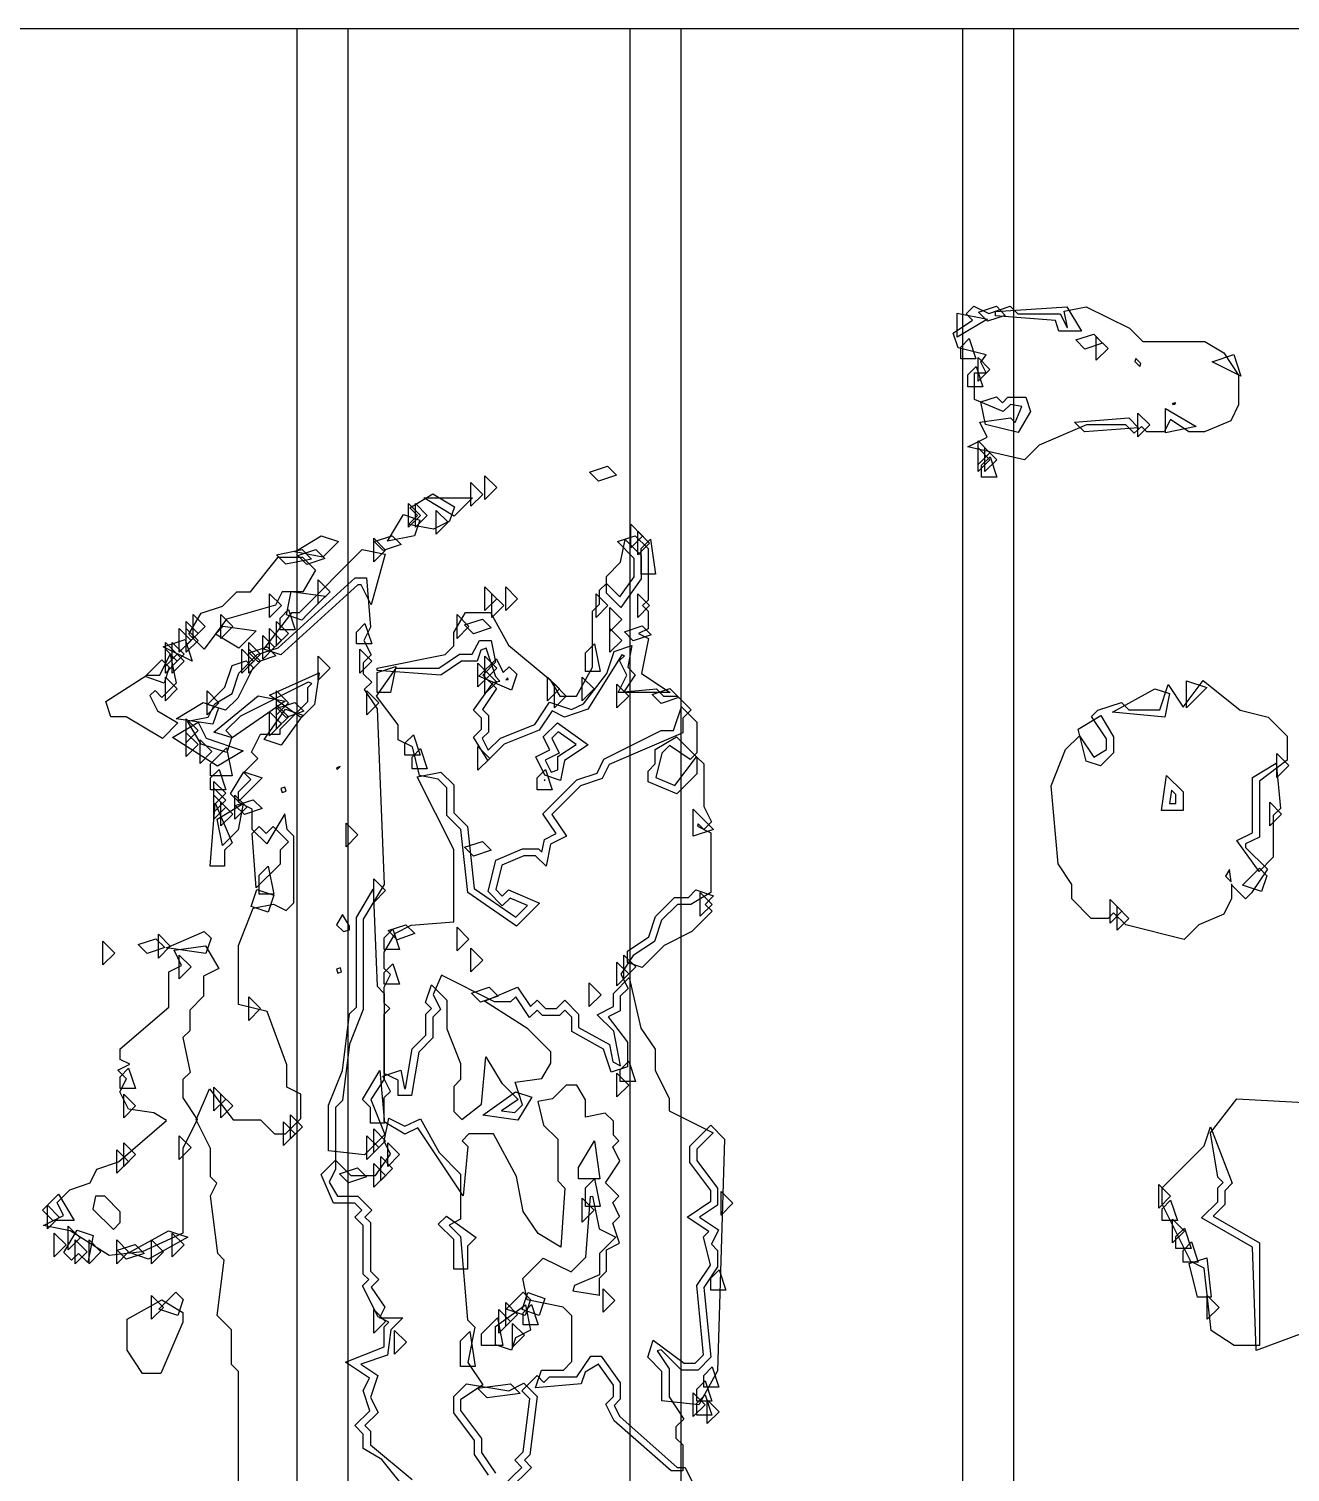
# Model space of a CAD drawing. Header units: millimetres. Extents: x 0 to 289, y 0 to 289.
# Drawn here: x 89.6 to 177.1, y 189 to 289.1 of the extents above; entities that cross this region are included whole.
import ezdxf

# ---------------------------------------------------------------- set-up
doc = ezdxf.new("R2010")
doc.units = ezdxf.units.MM
for name, color, linetype in [('CUT_OUTLINE', 5, 'Continuous'), ('CUT_SLOT', 1, 'Continuous'), ('ENG_D', 3, 'Continuous'), ('ENG_K', 2, 'Continuous'), ('ENG_L', 4, 'Continuous')]:
    doc.layers.add(name, color=color, linetype=linetype)

msp = doc.modelspace()

# ---------------------------------------------------------------- linework, layer by layer
at = {"layer": 'CUT_OUTLINE'}
msp.add_lwpolyline([(0, 0), (289.14, 0), (289.14, 289.14), (0, 289.14), (0, 0)], close=True, dxfattribs=at)
at = {"layer": 'CUT_SLOT'}
for points in [[(108.15, 144.57), (111.71, 144.57), (111.71, 289.14), (108.15, 289.14), (108.15, 144.57)], [(131.24, 144.57), (134.8, 144.57), (134.8, 289.14), (131.24, 289.14), (131.24, 144.57)], [(154.33, 144.57), (157.9, 144.57), (157.9, 289.14), (154.33, 289.14), (154.33, 144.57)]]:
    msp.add_lwpolyline(points, close=True, dxfattribs=at)
at = {"layer": 'ENG_D'}
for points in [[(153.97, 267.75), (153.97, 269.43), (156.07, 269.01), (153.97, 267.75)], [(156.68, 269.9), (157.3, 269.27), (156.07, 268.86), (155.45, 269.48), (156.68, 269.9)], [(156.61, 269.23), (156.62, 269.54), (161.57, 269.87), (162.58, 268.17), (161.02, 268.17), (160.77, 268.91), (156.61, 269.23)], [(154.21, 266.25), (154.21, 267.07), (154.79, 267.66), (155.26, 266.25), (154.21, 266.25)], [(162.82, 266.93), (162.19, 267.56), (163.43, 267.97), (164.05, 267.35), (162.82, 266.93)], [(164.43, 266.97), (163.6, 266.15), (163.6, 267.79), (164.43, 266.97)], [(155.41, 266.35), (156.23, 265.52), (155.41, 264.7), (155.41, 266.35)], [(173.65, 265.05), (171.65, 266.05), (173.15, 266.55), (173.65, 265.05)], [(155.28, 265.73), (155.75, 264.32), (154.69, 264.32), (154.69, 265.14), (155.28, 265.73)], [(155.61, 263.28), (156.68, 263.63), (157.1, 263.21), (157.48, 263.6), (158.72, 263.6), (159.05, 262.6), (158.18, 261.15), (155.93, 261.71), (155.61, 263.28)], [(166.49, 260.85), (166.49, 262.49), (167.32, 261.67), (166.49, 260.85)], [(170.53, 261.55), (168.42, 261.13), (168.42, 262.82), (170.53, 261.55)], [(165.86, 262.16), (166.55, 261.47), (162.79, 261.18), (162.1, 261.87), (165.86, 262.16)], [(156.23, 259.74), (155.41, 258.92), (155.41, 260.56), (156.23, 259.74)], [(156.72, 259.26), (155.89, 258.44), (155.89, 260.08), (156.72, 259.26)], [(119.08, 255.99), (118.74, 254.99), (117.62, 254.43), (115.89, 254.77), (116.52, 255.4), (115.99, 255.93), (117.58, 256.89), (119.08, 255.99)], [(115.9, 254.58), (115.9, 256.23), (116.72, 255.4), (115.9, 254.58)], [(122.23, 243.91), (121.95, 244.19), (121.29, 246.18), (120.91, 246.06), (120.65, 245.28), (119.58, 245.28), (118.13, 244.31), (113.73, 244.65), (113.72, 244.81), (118.43, 245.75), (119.03, 246.35), (119.03, 247.28), (119.86, 248.66), (121.58, 248.66), (122.83, 246.4), (125.72, 244), (126.39, 242.87), (127.56, 242.87), (128.67, 244.86), (128.67, 248.76), (129.15, 249.24), (129.15, 250.2), (129.63, 250.68), (130.56, 249.75), (131.56, 251.14), (131.56, 252.41), (130.39, 253.58), (131.62, 253.99), (132.52, 253.09), (132.52, 249.52), (132.14, 249.14), (132.52, 248.76), (132.52, 247.54), (131.86, 247.21), (132.55, 246.86), (132.07, 244.43), (134.04, 243.12), (130.44, 243.12), (131.05, 244.32), (130.54, 245.33), (130.87, 245.66), (130.7, 245.72), (128.34, 241.95), (126.72, 241.41), (125.86, 241.84), (124.97, 240.51), (122.54, 239.54), (121.39, 238.39), (120.41, 240.02), (120.96, 240.57), (120.96, 241.33), (120.4, 241.88), (121.78, 243.82), (122.23, 243.91)], [(114.27, 252.7), (113.31, 249.19), (112.61, 250.59), (112.37, 250.59), (107.04, 245.73), (105.86, 246.13), (107.83, 248.66), (108.33, 248.66), (112.68, 253.02), (114.27, 252.7)], [(108.22, 252.62), (109.46, 253.03), (110.08, 252.41), (108.84, 252), (108.22, 252.62)], [(107.08, 249.14), (106.26, 248.32), (106.26, 249.96), (107.08, 249.14)], [(101.78, 247.69), (100.96, 246.87), (100.96, 248.52), (101.78, 247.69)], [(99.99, 247.55), (100.82, 246.73), (99.99, 245.91), (99.99, 247.55)], [(100.47, 246.39), (100.47, 248.03), (101.3, 247.21), (100.47, 246.39)], [(102.5, 247.16), (103.04, 247.71), (105.32, 247.38), (104.13, 246.19), (102.5, 247.16)], [(113.34, 246.49), (112.28, 246.49), (112.28, 247.31), (112.87, 247.9), (113.34, 246.49)], [(99.51, 246.59), (100.33, 245.77), (99.51, 244.94), (99.51, 246.59)], [(105.47, 245.25), (104.85, 245.87), (106.08, 246.28), (106.7, 245.66), (105.47, 245.25)], [(98.94, 243.77), (97.62, 244.22), (98.79, 245.38), (99.3, 244.87), (98.94, 243.77)], [(99.03, 246.11), (99.85, 245.28), (99.03, 244.46), (99.03, 246.11)], [(105.11, 244.85), (104.05, 242.73), (103.19, 241.88), (101.96, 242.29), (103.16, 243.49), (103.66, 244.99), (104.64, 245.32), (105.11, 244.85)], [(104.81, 244.46), (104.81, 246.11), (105.63, 245.28), (104.81, 244.46)], [(109.63, 243.98), (109.63, 245.63), (110.45, 244.8), (109.63, 243.98)], [(113.34, 245.28), (112.52, 244.46), (112.52, 246.11), (113.34, 245.28)], [(122.02, 244.8), (121.2, 243.98), (121.2, 245.63), (122.02, 244.8)], [(109.69, 244.48), (109.38, 242.28), (108.45, 241.36), (106.26, 242.92), (109.69, 244.48)], [(113.73, 244.49), (115.01, 244.92), (114.65, 243.12), (113.73, 243.12), (113.73, 244.49)], [(120.71, 245.14), (121.54, 244.32), (120.71, 243.5), (120.71, 245.14)], [(121.2, 243.02), (121.2, 244.66), (122.02, 243.84), (121.2, 243.02)], [(99.85, 243.36), (99.03, 242.53), (99.03, 244.18), (99.85, 243.36)], [(122.65, 243.99), (122.81, 244.02), (122.78, 244.12), (122.65, 243.99)], [(131.18, 242.87), (130.35, 242.05), (130.35, 243.7), (131.18, 242.87)], [(132.8, 242.98), (134.03, 243.39), (134.65, 242.77), (133.42, 242.36), (132.8, 242.98)], [(164.73, 241.74), (167.67, 243.38), (168.7, 243.04), (168.37, 241.41), (164.73, 241.74)], [(169.87, 242.05), (169.87, 243.93), (171.28, 243.46), (169.87, 242.05)], [(102.71, 242.06), (102.33, 240.92), (99.77, 241.29), (101.65, 242.42), (102.71, 242.06)], [(103.65, 239.96), (102.39, 240.37), (105.47, 242.89), (107.34, 242.52), (103.65, 239.96)], [(113, 241.57), (113, 243.22), (113.83, 242.39), (113, 241.57)], [(105.87, 239.86), (107.37, 241.95), (108.57, 241.55), (107.07, 239.46), (105.87, 239.86)], [(114.21, 220.81), (114.59, 221.19), (114.21, 221.57), (114.21, 222.69), (114.64, 223.55), (114.21, 223.98), (114.21, 225.11), (115, 226.43), (116.07, 226.97), (119.03, 227.2), (119.03, 232.22), (116.5, 237.27), (118.14, 237.59), (119.03, 236.71), (119.03, 234.78), (119.98, 233.83), (120.46, 229.52), (123.34, 227.53), (124.15, 228.34), (122.94, 228.86), (122.4, 228.32), (121.41, 229.31), (121.96, 231.48), (123.8, 232.27), (124.91, 232.27), (125.14, 232.04), (125.32, 232.92), (126.15, 233.33), (125.22, 234.71), (127.57, 237.06), (128.98, 237.53), (129.45, 238.48), (133.43, 240.47), (134.27, 240.47), (134.83, 242.12), (135.89, 241.05), (135.89, 238.92), (135.44, 238.47), (134, 239.43), (133.46, 238.9), (133.05, 237.23), (134.37, 236.67), (135.87, 238.66), (136.38, 238.16), (136.38, 235.22), (136.91, 234.15), (136.38, 233.62), (136.86, 233.39), (136.86, 229.25), (135.48, 228.42), (134.55, 228.42), (133.45, 227.32), (132.96, 225.85), (131.49, 224.87), (130.63, 223.58), (131.13, 222.59), (130.59, 222.05), (130.59, 221.04), (129.75, 220.62), (131.08, 218.86), (131.08, 217.16), (129.96, 216.79), (129.43, 218.37), (127.22, 219.6), (127.22, 220.61), (126.74, 221.09), (126.36, 220.71), (125.19, 220.71), (124.81, 221.09), (124.29, 220.57), (123.33, 222.02), (122.98, 221.67), (121.86, 221.67), (118.18, 223.51), (117.61, 222.16), (118.12, 221.14), (117.58, 220.61), (117.58, 219.16), (116.6, 218.18), (116.1, 215.17), (115.17, 215.17), (115.17, 216.22), (114.21, 216.7), (114.21, 220.81)], [(163.91, 238.02), (162.92, 238.35), (162.36, 240.58), (163.93, 241.52), (164.81, 240.05), (164.81, 238.92), (163.91, 238.02)], [(102.64, 238.01), (99.53, 239.99), (101.3, 241.05), (101.85, 239.94), (104.42, 239.08), (102.64, 238.01)], [(126.23, 241.02), (128.37, 239.49), (126.71, 238.39), (126.44, 237.02), (125.36, 237.38), (124.73, 238.65), (125.69, 239.13), (125.24, 240.03), (126.23, 241.02)], [(116.24, 240.19), (116.71, 238.78), (115.65, 238.78), (115.65, 239.6), (116.24, 240.19)], [(117.19, 237.81), (116.14, 237.81), (116.14, 238.64), (116.72, 239.22), (117.19, 237.81)], [(120.71, 239.36), (121.54, 238.54), (120.71, 237.72), (120.71, 239.36)], [(175.89, 231.69), (174.9, 230.7), (173.36, 232.84), (174.45, 233.39), (174.45, 237.23), (176.1, 238.22), (176.38, 235.07), (175.89, 234.58), (175.89, 231.69)], [(176.13, 237.23), (176.13, 238.88), (176.96, 238.06), (176.13, 237.23)], [(102.75, 237.78), (103.22, 236.37), (102.16, 236.37), (102.16, 237.19), (102.75, 237.78)], [(104.09, 235.55), (103.54, 236.09), (104.46, 237.62), (105.74, 237.2), (104.09, 235.55)], [(124.81, 237.19), (125.4, 237.78), (125.87, 236.37), (124.81, 236.37), (124.81, 237.19)], [(168.49, 237.36), (169.63, 236.23), (169.63, 234.92), (168.14, 234.92), (168.49, 237.36)], [(102.4, 234.82), (102.4, 236.47), (103.23, 235.65), (102.4, 234.82)], [(102.61, 234.32), (104.43, 235.41), (104.07, 233.6), (102.98, 232.51), (102.61, 234.32)], [(105.74, 235.06), (104.51, 234.65), (103.88, 235.27), (105.12, 235.68), (105.74, 235.06)], [(105.33, 229.56), (105.05, 233.33), (105.53, 233.82), (106.02, 233.34), (106.5, 233.82), (107.56, 232.75), (106.98, 232.17), (106.98, 231.21), (105.33, 229.56)], [(111.56, 232.41), (111.56, 234.06), (112.38, 233.24), (111.56, 232.41)], [(136.36, 233.63), (136, 234), (135.95, 233.84), (136.36, 233.63)], [(121.02, 232.79), (121.64, 232.17), (120.41, 231.76), (119.79, 232.38), (121.02, 232.79)], [(173.76, 229.76), (174.93, 230.93), (175.44, 230.41), (175.08, 229.32), (173.76, 229.76)], [(106.17, 227.87), (104.99, 228.27), (105.38, 229.45), (106.56, 229.05), (106.17, 227.87)], [(113.45, 229.47), (113.72, 222.74), (114.21, 222.25), (114.21, 216.3), (113.28, 214.9), (114.25, 212.46), (112.85, 211.06), (110.35, 211.34), (110.35, 214.49), (111.32, 216.91), (111.81, 220.82), (112.28, 221.29), (112.28, 227.52), (113.45, 229.47)], [(113.49, 228.56), (113.49, 230.2), (114.31, 229.38), (113.49, 228.56)], [(136.14, 229.24), (136.96, 228.42), (136.14, 227.6), (136.14, 229.24)], [(164.57, 227.11), (164.57, 228.76), (165.39, 227.94), (164.57, 227.11)], [(165.05, 228.28), (165.87, 227.45), (165.05, 226.63), (165.05, 228.28)], [(99.37, 225.53), (98.55, 224.7), (98.55, 226.35), (99.37, 225.53)], [(99.11, 225.41), (101.73, 226.54), (102.2, 226.07), (101.84, 225.02), (99.11, 225.41)], [(100.82, 224.08), (99.99, 223.26), (99.99, 224.9), (100.82, 224.08)], [(104.81, 220.37), (104.81, 222.01), (105.63, 221.19), (104.81, 220.37)], [(130.59, 216.95), (131.18, 217.54), (131.65, 216.13), (130.59, 216.13), (130.59, 216.95)], [(96.95, 215.65), (95.9, 215.65), (95.9, 216.47), (96.48, 217.06), (96.95, 215.65)], [(130.35, 215.07), (130.35, 216.71), (131.18, 215.89), (130.35, 215.07)], [(96.96, 214.44), (96.14, 213.62), (96.14, 215.27), (96.96, 214.44)], [(102.4, 214.1), (102.4, 215.75), (103.23, 214.92), (102.4, 214.1)], [(102.88, 215.27), (103.71, 214.44), (102.88, 213.62), (102.88, 215.27)], [(123.32, 215.43), (124.45, 215.06), (123.49, 213.46), (121.05, 213.81), (123.32, 215.43)], [(107.22, 213.34), (108.04, 212.52), (107.22, 211.69), (107.22, 213.34)], [(107.7, 212.17), (107.7, 213.82), (108.53, 213), (107.7, 212.17)], [(99.99, 210.73), (99.99, 212.37), (100.82, 211.55), (99.99, 210.73)], [(137.82, 212.13), (137.34, 196.07), (136.03, 193.71), (133.48, 193.99), (133.48, 196.03), (132.49, 197.03), (132.88, 198.21), (135.01, 196.61), (135.79, 196.61), (136.37, 197.18), (135.89, 201.98), (136.84, 203.4), (136.35, 205.36), (136.72, 205.73), (135.22, 206.73), (136.86, 207.83), (136.86, 208.58), (135.41, 210.51), (135.41, 211.65), (136.86, 213.1), (137.82, 212.13)], [(174.93, 197.82), (173.17, 197.82), (171.57, 198.88), (171.09, 203.2), (170.17, 203.66), (168.18, 207.64), (168.18, 208.76), (171.1, 211.68), (171.54, 212.99), (173.04, 209.08), (172.52, 208.56), (172.52, 207.6), (171.71, 206.79), (174.93, 204.94), (174.93, 197.82)], [(96.48, 210.59), (95.66, 209.77), (95.66, 211.41), (96.48, 210.59)], [(96.14, 211.89), (96.96, 211.07), (96.14, 210.25), (96.14, 211.89)], [(90.5, 207.21), (91.61, 208.33), (92.71, 206.49), (91.22, 206.49), (90.5, 207.21)], [(92.9, 205.82), (94.01, 205.45), (93.64, 203.59), (93.01, 204.22), (92.52, 203.74), (91.98, 204.29), (92.9, 205.82)], [(100.59, 205.34), (97.85, 203.82), (96.51, 204.27), (99.25, 205.79), (100.59, 205.34)], [(96.48, 204.32), (95.66, 203.5), (95.66, 205.15), (96.48, 204.32)], [(98.89, 200.47), (98.07, 199.65), (98.07, 201.29), (98.89, 200.47)], [(98.58, 200.36), (99.75, 201.53), (100.27, 201.02), (99.9, 199.92), (98.58, 200.36)], [(124.96, 199.92), (123.78, 200.32), (124.18, 201.5), (125.36, 201.1), (124.96, 199.92)], [(129.39, 201.77), (130.21, 200.95), (129.39, 200.13), (129.39, 201.77)], [(113.49, 198.68), (113.49, 200.33), (114.31, 199.5), (113.49, 198.68)], [(123.32, 198.37), (123.04, 197.51), (121.92, 197.88), (121.92, 199.15), (124.01, 200.64), (124.36, 198.89), (123.32, 198.37)], [(120.69, 194.86), (122.97, 195.18), (123.64, 194.51), (121.35, 194.19), (120.69, 194.86)], [(136.48, 194.41), (136.95, 193), (135.89, 193), (135.89, 193.82), (136.48, 194.41)]]:
    msp.add_lwpolyline(points, close=True, dxfattribs=at)
for points in [[(116, 187.48), (114.05, 189.92), (112.76, 190.69), (112.76, 191.69), (112.18, 192.28), (113.21, 193.3), (112.74, 194.7), (113.18, 195.57), (111.53, 196.67), (114.21, 197.74), (114.21, 199.12), (114.53, 199.44), (113.79, 199.81), (112.71, 201.96), (113.15, 202.4), (112.76, 202.78), (112.76, 206.15), (112.18, 206.73), (112.66, 207.21), (112.18, 207.7), (110.68, 207.7), (109.83, 209.68), (110.84, 210.69), (111.9, 209.62), (113.6, 209.62), (114.65, 211.09), (114.65, 211.09), (114.2, 212), (114.52, 213.59), (115.65, 213.03), (116.72, 213.56), (118.02, 211.22), (119.51, 209.72), (119.51, 206.58), (118.71, 206.18), (119.5, 205.39), (119.98, 199.61), (120.49, 199.1), (120.01, 196.66), (121.05, 195.1), (119.51, 194.07), (119.51, 193.32), (120.96, 191.39), (120.96, 190.42), (121.92, 188.98)], [(122.4, 188.04), (123.75, 189.38), (123.27, 189.87), (123.86, 190.46), (124.32, 194.12), (123.75, 194.69), (124.81, 195.75), (125.29, 195.27), (125.67, 195.65), (127.57, 195.65), (128.54, 197.09), (129.27, 197.09), (130.59, 195.24), (130.59, 194.1), (130.16, 193.67), (130.55, 192.91), (134.54, 189.38), (135.08, 189.38), (135.56, 188.42)]]:
    msp.add_lwpolyline(points, dxfattribs=at)
at = {"layer": 'ENG_K'}
for points in [[(156.23, 259.26), (155.41, 258.44), (155.41, 260.08), (156.23, 259.26)], [(156.24, 259.46), (156.71, 258.05), (155.65, 258.05), (155.65, 258.88), (156.24, 259.46)], [(130.32, 258.19), (129.08, 257.78), (128.46, 258.4), (129.69, 258.81), (130.32, 258.19)], [(120.23, 257.67), (121.06, 256.85), (120.23, 256.03), (120.23, 257.67)], [(121.2, 258.15), (122.02, 257.33), (121.2, 256.51), (121.2, 258.15)], [(120.33, 256.61), (119.07, 255.34), (116.95, 256.61), (120.33, 256.61)], [(116.32, 253.99), (114.44, 253.62), (115.55, 255.45), (116.68, 255.07), (116.32, 253.99)], [(116.38, 254.58), (116.38, 256.23), (117.2, 255.4), (116.38, 254.58)], [(117.82, 255.74), (118.65, 254.92), (117.82, 254.1), (117.82, 255.74)], [(132.14, 253.96), (131.32, 253.14), (131.32, 254.78), (132.14, 253.96)], [(131.8, 252.65), (131.8, 254.3), (132.62, 253.48), (131.8, 252.65)], [(109.95, 252.49), (108.01, 252.88), (109.84, 253.98), (111.04, 253.58), (109.95, 252.49)], [(114.31, 252.99), (113.49, 252.17), (113.49, 253.82), (114.31, 252.99)], [(114.76, 253.99), (115.38, 253.37), (114.14, 252.96), (113.52, 253.58), (114.76, 253.99)], [(132.04, 251.31), (132.04, 253.09), (132.69, 253.75), (133.04, 251.31), (132.04, 251.31)], [(106.73, 252.66), (108.51, 253.02), (109.16, 252.36), (107.38, 252.01), (106.73, 252.66)], [(121.2, 248.8), (121.2, 250.44), (122.02, 249.62), (121.2, 248.8)], [(123.46, 249.62), (122.64, 248.8), (122.64, 250.44), (123.46, 249.62)], [(122.5, 249.14), (121.68, 248.32), (121.68, 249.96), (122.5, 249.14)], [(129.73, 249.14), (128.91, 248.32), (128.91, 249.96), (129.73, 249.14)], [(131.8, 249.96), (132.62, 249.14), (131.8, 248.32), (131.8, 249.96)], [(120.09, 247.69), (119.27, 246.87), (119.27, 248.52), (120.09, 247.69)], [(128.18, 244.56), (128.18, 245.87), (128.81, 246.5), (129.2, 244.56), (128.18, 244.56)], [(125.53, 244.18), (126.36, 243.36), (125.53, 242.53), (125.53, 244.18)], [(126.02, 243.7), (126.84, 242.87), (126.02, 242.05), (126.02, 243.7)], [(127.94, 242.53), (127.94, 244.18), (128.77, 243.36), (127.94, 242.53)], [(101.3, 239.5), (100.47, 238.68), (100.47, 240.32), (101.3, 239.5)], [(102.26, 239.02), (101.44, 238.2), (101.44, 239.84), (102.26, 239.02)], [(102.14, 231.07), (102.48, 235.44), (103.65, 232.7), (103.13, 232.17), (103.13, 231.07), (102.14, 231.07)], [(175.65, 233.86), (175.65, 235.51), (176.47, 234.68), (175.65, 233.86)], [(105.53, 229.14), (105.53, 230.45), (106.16, 231.08), (106.55, 229.14), (105.53, 229.14)], [(131.08, 225.17), (132.56, 226.16), (133.03, 227.58), (134.35, 228.9), (135.31, 228.9), (135.83, 229.42), (137.06, 229.01), (136.48, 228.42), (136.96, 227.94), (135.56, 226.53), (133.63, 225.57), (132.1, 224.05), (131.08, 224.39), (131.08, 225.17)], [(114.8, 226.7), (115.27, 225.29), (114.21, 225.29), (114.21, 226.11), (114.8, 226.7)], [(115.72, 227.01), (116.34, 226.39), (115.11, 225.97), (114.49, 226.6), (115.72, 227.01)], [(95.51, 225.04), (94.69, 224.22), (94.69, 225.87), (95.51, 225.04)], [(97.76, 225.01), (97.14, 225.63), (98.37, 226.04), (98.99, 225.42), (97.76, 225.01)], [(114.21, 222.88), (114.21, 223.7), (114.8, 224.29), (115.27, 222.88), (114.21, 222.88)], [(131.18, 223.6), (130.35, 222.78), (130.35, 224.42), (131.18, 223.6)], [(130.83, 223.26), (130.83, 224.9), (131.66, 224.08), (130.83, 223.26)], [(117.07, 221.61), (117.48, 222.84), (118.55, 221.77), (118.55, 219.79), (119.51, 217.38), (119.51, 216.27), (119.03, 215.79), (119.03, 214.06), (119.59, 213.5), (120.97, 214.57), (121.26, 217.85), (122.39, 215.98), (122.4, 215.99), (123.5, 214.89), (122.34, 214.11), (123.28, 213.98), (123.81, 214.51), (123.29, 216.09), (125.14, 216.35), (125.77, 217.4), (125.77, 218.2), (124.18, 219.8), (121.16, 221.71), (123.45, 222.69), (124.37, 221.33), (124.81, 221.77), (125.39, 221.19), (126.16, 221.19), (126.74, 221.77), (127.7, 220.81), (127.7, 219.89), (129.84, 218.7), (130.08, 217.5), (130.61, 217.23), (130.13, 219.63), (128.98, 220.77), (130.11, 221.34), (130.11, 222.25), (131.21, 223.35), (132.02, 219.84), (133, 218.37), (133, 216.91), (133.97, 214.98), (133.97, 214.11), (137.02, 212.58), (135.89, 211.45), (135.89, 210.67), (137.34, 208.74), (137.34, 207.57), (136.09, 206.73), (137.41, 205.85), (136.91, 204.85), (137.34, 204.42), (137.34, 203.29), (136.38, 201.85), (136.87, 197.01), (135.99, 196.13), (134.83, 196.13), (133.42, 197.54), (133.14, 197.45), (133.97, 196.2), (133.97, 194.28), (135, 192.73), (134.45, 192.18), (134.45, 191.41), (134.93, 190.93), (134.93, 189.14), (134.12, 189.14), (130.16, 192.61), (129.58, 193.77), (130.11, 194.3), (130.11, 195.09), (129.08, 196.53), (128.14, 195.97), (127.88, 195.18), (124.71, 194.89), (125.12, 196.13), (126.64, 196.13), (127.22, 196.71), (127.22, 199.89), (126.62, 200.49), (124.12, 200.99), (123.83, 202.47), (125.24, 203.89), (127.17, 202.93), (128.19, 203.95), (128.52, 208.17), (128.67, 208.18), (129.12, 205.93), (130.28, 205.35), (129.15, 204.22), (129.15, 202.72), (127.41, 201.98), (127.3, 201.62), (129.17, 201.31), (129.15, 201.33), (129.15, 202.5), (129.63, 202.98), (129.63, 204.47), (130.54, 204.93), (130.08, 206.32), (130.54, 206.78), (130.06, 207.74), (130.49, 208.18), (129.56, 209.11), (130.56, 210.61), (130.06, 211.6), (130.49, 212.03), (130.11, 212.42), (130.11, 213.38), (129.55, 213.94), (128.18, 213.67), (128.18, 214.86), (127.57, 215.89), (126.84, 215.89), (125.89, 214.94), (124.86, 214.74), (125.27, 213.12), (126.26, 212.13), (126.26, 209.24), (126.74, 208.75), (126.47, 204.64), (124.88, 205.59), (123.86, 207.12), (123.38, 209.54), (121.78, 212.52), (120.09, 212.52), (119.61, 212.03), (120, 211.64), (119.69, 208.2), (116.54, 212.93), (115.64, 212.48), (114.21, 213.34), (114.21, 215.02), (114.64, 215.45), (114.11, 216.51), (115.36, 216.93), (115.61, 215.65), (115.69, 215.65), (116.15, 218.41), (117.1, 219.36), (117.1, 220.81), (117.48, 221.19), (117.07, 221.61)], [(120.89, 221.64), (120.27, 222.26), (121.5, 222.67), (122.12, 222.05), (120.89, 221.64)], [(129.25, 222.15), (128.42, 221.33), (128.42, 222.98), (129.25, 222.15)], [(112.7, 214.89), (113.9, 216.89), (114.23, 213.24), (113.25, 213.24), (113.25, 214.34), (112.7, 214.89)], [(113, 212.37), (113.83, 211.55), (113, 210.73), (113, 212.37)], [(113.49, 211.21), (113.49, 212.86), (114.31, 212.03), (113.49, 211.21)], [(115.27, 211.07), (114.45, 210.25), (114.45, 211.89), (115.27, 211.07)], [(127.7, 210.17), (128.81, 212.02), (129.18, 209.38), (127.7, 209.38), (127.7, 210.17)], [(113.49, 208.8), (113.49, 210.45), (114.31, 209.62), (113.49, 208.8)], [(113.97, 209.28), (113.97, 210.93), (114.79, 210.11), (113.97, 209.28)], [(111.73, 209.11), (111.11, 209.73), (112.35, 210.14), (112.97, 209.52), (111.73, 209.11)], [(128.18, 208.76), (128.81, 209.39), (129.2, 207.46), (128.18, 207.46), (128.18, 208.76)], [(168.76, 208.18), (167.94, 207.36), (167.94, 209), (168.76, 208.18)], [(128.77, 207.21), (127.94, 206.39), (127.94, 208.04), (128.77, 207.21)], [(168.18, 206.49), (168.18, 207.31), (168.77, 207.9), (169.24, 206.49), (168.18, 206.49)], [(119.03, 205.19), (117.96, 206.25), (118.52, 206.81), (120.6, 205.32), (119.99, 204.71), (119.99, 203.12), (119.03, 203.12), (119.03, 205.19)], [(169.73, 205.77), (168.9, 204.95), (168.9, 206.59), (169.73, 205.77)], [(91.32, 205.63), (92.14, 204.81), (91.32, 203.98), (91.32, 205.63)], [(99.51, 205.63), (100.33, 204.81), (99.51, 203.98), (99.51, 205.63)], [(170.2, 204.56), (169.14, 204.56), (169.14, 205.39), (169.73, 205.97), (170.2, 204.56)], [(92.76, 203.5), (92.76, 205.15), (93.59, 204.32), (92.76, 203.5)], [(97.55, 204.22), (96.31, 203.81), (95.69, 204.43), (96.93, 204.84), (97.55, 204.22)], [(98.89, 204.32), (98.07, 203.5), (98.07, 205.15), (98.89, 204.32)], [(170.68, 203.6), (169.63, 203.6), (169.63, 204.42), (170.21, 205.01), (170.68, 203.6)], [(170.06, 203.52), (171.28, 203.92), (171.58, 201.19), (170.64, 201.19), (170.06, 203.52)], [(124, 199.92), (122.68, 200.36), (123.85, 201.53), (124.36, 201.02), (124, 199.92)], [(171.31, 201.29), (172.14, 200.47), (171.31, 199.65), (171.31, 201.29)], [(122.98, 199.5), (122.16, 198.68), (122.16, 200.33), (122.98, 199.5)], [(122.64, 199.16), (122.64, 200.81), (123.46, 199.99), (122.64, 199.16)], [(123.85, 200.09), (124.43, 200.67), (124.9, 199.26), (123.85, 199.26), (123.85, 200.09)], [(120.96, 197.82), (120.96, 198.64), (122.07, 199.75), (122.45, 197.82), (120.96, 197.82)], [(119.51, 198.16), (120.16, 198.81), (120.51, 196.37), (119.51, 196.37), (119.51, 198.16)], [(135.65, 194.54), (136.48, 193.72), (135.65, 192.9), (135.65, 194.54)]]:
    msp.add_lwpolyline(points, close=True, dxfattribs=at)
at = {"layer": 'ENG_L'}
for points in [[(155.98, 266.52), (154.02, 267.01), (153.68, 268.03), (155.03, 268.93), (154.59, 269.38), (155.12, 269.91), (156.15, 269.4), (157.64, 269.9), (158.16, 269.38), (161.1, 269.38), (161.58, 268.42), (161.62, 268.42), (161.39, 269.57), (162.91, 269.87), (165.91, 268.37), (166.84, 267.45), (171.14, 267.45), (172.45, 266.67), (173.48, 265.11), (173.48, 263.06), (172.94, 261.96), (171.12, 261.19), (170.04, 261.19), (168.76, 262.04), (168.33, 261.19), (167.12, 261.19), (166.74, 261.57), (166.25, 261.09), (165.67, 261.67), (162.93, 261.67), (159.64, 260.26), (158.62, 259.24), (154.7, 260.14), (156.05, 260.81), (155.53, 261.86), (157.66, 262.17), (157.98, 261.85), (158.45, 262.94), (157.66, 263.09), (157.15, 262.59), (155.17, 263.44), (155.17, 265.28), (155.98, 265.28), (155.61, 266.03), (155.98, 266.52)], [(166.36, 266.28), (166.29, 266.07), (166.63, 265.73), (166.7, 265.94), (166.36, 266.28)], [(168.9, 263.16), (168.9, 263.11), (169.05, 263.11), (169.13, 263.2), (168.9, 263.16)], [(130.62, 249.01), (129.63, 250), (129.63, 251.17), (130.61, 252.15), (130.93, 253.72), (132.04, 252.61), (132.04, 250.99), (130.62, 249.01)], [(103.99, 250.1), (104.94, 250.1), (106.86, 252.51), (108.53, 252.51), (109.45, 251.59), (108.56, 250.1), (107.13, 250.1), (106.67, 249.18), (103.27, 248.21), (101.71, 246.12), (100.65, 247.17), (101.52, 248.62), (103, 249.11), (103.99, 250.1)], [(109.63, 249.28), (109.63, 250.93), (110.45, 250.1), (109.63, 249.28)], [(108.49, 248.14), (107.43, 248.5), (107.75, 250.13), (110.14, 249.79), (108.91, 248.56), (108.91, 248.56), (108.49, 248.14)], [(102.88, 246.87), (102.88, 248.52), (103.71, 247.69), (102.88, 246.87)], [(107.57, 248.86), (108.04, 247.45), (106.98, 247.45), (106.98, 248.28), (107.57, 248.86)], [(129.87, 247.35), (129.87, 249), (130.69, 248.18), (129.87, 247.35)], [(100.47, 245.91), (100.47, 247.55), (101.3, 246.73), (100.47, 245.91)], [(106.26, 247.55), (107.08, 246.73), (106.26, 245.91), (106.26, 247.55)], [(107.56, 247.21), (106.74, 246.39), (106.74, 248.03), (107.56, 247.21)], [(121.02, 248.21), (121.64, 247.59), (120.41, 247.18), (119.79, 247.8), (121.02, 248.21)], [(129.87, 245.91), (129.87, 247.55), (130.69, 246.73), (129.87, 245.91)], [(130.87, 247.32), (132.1, 247.73), (132.73, 247.11), (131.49, 246.7), (130.87, 247.32)], [(100.89, 245.29), (98.88, 246.29), (100.39, 246.79), (100.89, 245.29)], [(99.03, 246.59), (99.85, 245.77), (99.03, 244.94), (99.03, 246.59)], [(105.63, 245.77), (104.81, 244.94), (104.81, 246.59), (105.63, 245.77)], [(105.78, 247.07), (106.6, 246.25), (105.78, 245.43), (105.78, 247.07)], [(121.42, 239.11), (122.27, 239.95), (124.65, 240.9), (125.68, 242.44), (127.2, 241.93), (128.03, 242.34), (129.66, 244.44), (130.16, 245.96), (131.39, 246.37), (131.1, 244.88), (131.63, 244.35), (130.83, 243.16), (133.09, 243.37), (133.58, 242.87), (134.55, 242.87), (135.51, 241.91), (134.93, 241.33), (134.93, 240.31), (129.81, 238.11), (129.32, 237.14), (127.83, 236.64), (125.84, 234.65), (126.85, 233.14), (125.75, 232.59), (125.44, 231.06), (124.71, 231.79), (123.9, 231.79), (122.36, 231.13), (121.95, 229.46), (122.4, 229), (122.83, 229.43), (124.99, 228.5), (123.39, 226.9), (120.01, 229.25), (119.52, 233.61), (118.55, 234.58), (118.55, 236.51), (117.95, 237.11), (116.66, 237.37), (116.17, 239.34), (115.17, 239.83), (115.17, 240.87), (113.67, 242.87), (115.05, 244.8), (117.99, 244.8), (119.44, 245.77), (120.32, 245.77), (120.81, 246.73), (121.63, 246.73), (121.94, 245.21), (121.06, 244.32), (121.99, 243.39), (121.02, 241.94), (121.44, 241.53), (121.44, 240.37), (121.01, 239.94), (121.42, 239.11)], [(94.89, 242.5), (97.75, 244.32), (98.64, 244.32), (99.37, 245.78), (99.77, 243.76), (98.79, 242.77), (98.31, 243.26), (97.96, 242.91), (98.49, 241.84), (99.9, 241), (98.83, 239.92), (96.31, 241.43), (95.24, 241.43), (94.89, 242.5)], [(99.51, 244.46), (99.51, 246.11), (100.33, 245.28), (99.51, 244.46)], [(105.15, 245.28), (104.33, 244.46), (104.33, 246.11), (105.15, 245.28)], [(121.99, 245.45), (122.47, 244.49), (122.88, 244.9), (123.4, 244.39), (123.03, 243.27), (120.77, 244.24), (121.99, 245.45)], [(161.47, 239.16), (162.44, 240.12), (163.44, 238.62), (164.33, 239.16), (164.33, 239.91), (163.29, 241.46), (163.71, 241.88), (165.35, 242.43), (165.87, 241.91), (168.01, 241.91), (168.59, 243.66), (169.64, 242.09), (171.03, 243.94), (173.59, 241.89), (175.53, 241.41), (176.86, 240.08), (176.86, 238.42), (174.93, 236.97), (174.93, 233.09), (173.96, 232.61), (173.96, 232.37), (175.48, 230.86), (174.39, 229.23), (173.96, 228.8), (173.01, 229.75), (173, 229.85), (173, 228.84), (172.45, 227.75), (170.73, 227.01), (169.7, 225.98), (165.65, 227), (164.81, 227.84), (164.43, 227.45), (163.26, 227.45), (161.92, 228.8), (161.92, 229.79), (160.96, 231.23), (160.47, 236.65), (161.47, 239.16)], [(101.92, 243.22), (102.74, 242.39), (101.92, 241.57), (101.92, 243.22)], [(106.74, 241.57), (106.74, 243.22), (107.56, 242.39), (106.74, 241.57)], [(106.74, 240.61), (106.74, 242.25), (107.56, 241.43), (106.74, 240.61)], [(106.78, 242.02), (108.01, 242.43), (108.63, 241.81), (107.4, 241.39), (106.78, 242.02)], [(101.3, 240.47), (100.47, 239.64), (100.47, 241.29), (101.3, 240.47)], [(106.26, 241.77), (107.08, 240.95), (106.26, 240.12), (106.26, 241.77)], [(125.79, 237.59), (126.26, 237.75), (126.26, 238.67), (127.52, 239.51), (126.28, 240.39), (125.83, 239.94), (126.34, 238.91), (125.37, 238.43), (125.79, 237.59)], [(103.66, 237.33), (102.16, 237.33), (102.16, 238.16), (103.27, 239.27), (103.66, 237.33)], [(134.49, 240.05), (135.89, 238.64), (135.89, 237.47), (134.5, 236.08), (132.52, 236.93), (132.52, 237.67), (133, 238.16), (133, 239.16), (134.49, 240.05)], [(111.15, 237.99), (110.9, 237.9), (110.94, 237.78), (111.15, 237.99)], [(102.4, 236.95), (103.23, 236.13), (102.4, 235.31), (102.4, 236.95)], [(107.31, 236.55), (107.04, 236.46), (107.13, 236.19), (107.4, 236.28), (107.31, 236.55)], [(125.38, 237.08), (125.33, 237.03), (125.34, 237), (125.38, 237.08)], [(169.14, 235.41), (169.14, 236.03), (168.83, 236.34), (168.7, 235.41), (169.14, 235.41)], [(102.4, 235.99), (103.23, 235.16), (102.4, 234.34), (102.4, 235.99)], [(103.71, 234.68), (102.88, 233.86), (102.88, 235.51), (103.71, 234.68)], [(103.85, 234.34), (103.85, 235.99), (104.67, 235.16), (103.85, 234.34)], [(135.65, 233.14), (135.65, 235.02), (137.06, 233.61), (135.65, 233.14)], [(172.98, 229.98), (172.86, 230.84), (172.58, 230.38), (172.98, 229.98)], [(110.9, 227.01), (111.38, 226.53), (111.8, 226.66), (111.8, 226.91), (111.32, 227.71), (110.9, 227.01)], [(119.27, 225.19), (119.27, 226.83), (120.09, 226.01), (119.27, 225.19)], [(100.72, 219.64), (100.25, 219.18), (100.74, 216.77), (100.23, 216.27), (100.23, 215), (101.23, 213.5), (100.23, 211.49), (100.23, 205.61), (97.41, 204.33), (95.12, 204.07), (92.43, 205.78), (90.58, 206.15), (91.96, 206.84), (91.51, 207.74), (92.39, 208.63), (93.8, 209.1), (94.28, 210.06), (95.78, 210.56), (99.1, 213.44), (98.22, 213.97), (96.46, 214.22), (95.87, 215.41), (96.33, 216.32), (95.73, 216.92), (96.56, 217.33), (95.9, 217.67), (95.9, 218.41), (99.27, 221.3), (99.27, 223.75), (100.15, 224.19), (99.63, 225.24), (101.8, 225.55), (102.74, 223.98), (101.68, 223.45), (101.68, 222.05), (100.72, 221.09), (100.72, 219.64)], [(121.06, 224.56), (120.23, 223.74), (120.23, 225.39), (121.06, 224.56)], [(111.25, 223.75), (111.17, 224.02), (110.9, 223.93), (110.99, 223.66), (111.25, 223.75)], [(137.58, 206.87), (137.58, 208.52), (138.4, 207.7), (137.58, 206.87)], [(90.84, 207.56), (91.66, 206.73), (90.84, 205.91), (90.84, 207.56)], [(95.9, 206.35), (95.9, 207.11), (94.83, 208.18), (94.17, 208.18), (93.99, 207.29), (95.42, 205.87), (95.9, 206.35)], [(92.28, 204.46), (92.28, 206.11), (93.11, 205.29), (92.28, 204.46)], [(93.73, 205.15), (94.55, 204.32), (93.73, 203.5), (93.73, 205.15)], [(136.86, 202.5), (137.45, 203.08), (137.92, 201.67), (136.86, 201.67), (136.86, 202.5)], [(96.38, 197.5), (96.38, 199.65), (98.79, 200.99), (100.23, 200.12), (100.23, 199.45), (98.71, 195.89), (97.45, 195.89), (96.38, 197.5)], [(123.95, 198.54), (123.12, 197.72), (123.12, 199.36), (123.95, 198.54)], [(114.93, 198.88), (115.75, 198.06), (114.93, 197.24), (114.93, 198.88)], [(136.38, 194.93), (136.38, 195.75), (136.96, 196.34), (137.43, 194.93), (136.38, 194.93)], [(135.89, 194.79), (136.48, 195.37), (136.95, 193.96), (135.89, 193.96), (135.89, 194.79)], [(136.62, 192.42), (136.62, 194.06), (137.44, 193.24), (136.62, 192.42)]]:
    msp.add_lwpolyline(points, close=True, dxfattribs=at)
for points in [[(104.09, 184.97), (104.09, 196.03), (103.61, 196.51), (103.61, 198.92), (102.63, 199.9), (103.11, 203.75), (102.66, 204.21), (102.15, 208.22), (102.59, 209.09), (102.16, 209.52), (102.16, 211.49), (101.17, 213.47), (102.1, 215.64), (103.73, 213.48), (105.63, 213.48), (106.6, 212.52), (107.36, 212.52), (108.43, 213.58), (108.43, 215.26), (107.46, 215.74), (107.46, 217.29), (106.08, 220.99), (104.09, 221.48), (104.09, 225.57), (105.12, 228.15), (106.53, 228.43), (107.41, 227.99), (107.94, 228.52), (107.94, 233.14), (107.48, 233.61), (107.32, 234.7), (106.06, 232.61), (105.05, 233.62), (105.05, 235.02), (104.09, 235.5), (104.09, 236.23), (104.95, 237.09), (104.47, 237.57), (105.44, 238.54), (105, 238.97), (105.63, 240.22), (106.98, 240.22), (106.98, 240.57), (108.91, 242.49), (108.91, 243.46), (109.18, 243.73), (108.93, 243.82), (104.23, 241.47), (103.23, 240.47), (103.64, 240.05), (103.28, 238.96), (101.52, 239.54), (100.57, 241.12), (102, 241.4), (102.46, 242.32), (103.65, 243.04), (104.12, 244.45), (105.4, 245.74), (106.86, 246.22), (112.19, 251.07), (112.99, 251.07), (113.25, 247.65), (112.79, 246.73), (113.3, 245.72), (112.76, 245.18), (112.76, 244.42), (113.34, 243.84), (112.83, 243.33), (113.72, 241.99), (114.21, 229.8), (112.76, 227.39), (112.76, 221.14), (111.79, 218.72), (111.31, 214.81), (110.84, 214.34), (110.84, 214.34), (110.84, 210.05), (110.39, 209.15), (110.97, 208.18), (112.38, 208.18), (113.34, 207.21), (112.86, 206.73), (113.25, 206.35), (113.25, 202.98), (113.83, 202.4), (113.31, 201.88), (114.25, 200.49), (113.88, 199.75), (115.51, 199.75), (114.68, 198.91), (114.43, 197.15), (112.58, 196.54), (113.77, 195.75), (113.26, 194.22), (113.78, 193.19), (112.86, 192.28), (113.25, 191.89), (113.25, 190.94), (116.14, 188.53)], [(183.6, 200.78), (174.7, 197.48), (174.45, 204.66), (170.92, 206.68), (172.04, 207.8), (172.04, 208.76), (172.42, 209.14), (172.05, 209.51), (171.54, 212.58), (173.37, 214.93), (182.26, 214.44)], [(121.44, 188.83), (120.47, 190.28), (120.47, 191.23), (119.03, 193.16), (119.03, 194.3), (119.91, 195.18), (122.85, 194.69), (123.89, 195.22), (124.82, 194.29), (124.32, 190.24), (123.95, 189.87), (124.43, 189.38), (122.88, 187.84)]]:
    msp.add_lwpolyline(points, dxfattribs=at)

doc.saveas('drawing.dxf')
